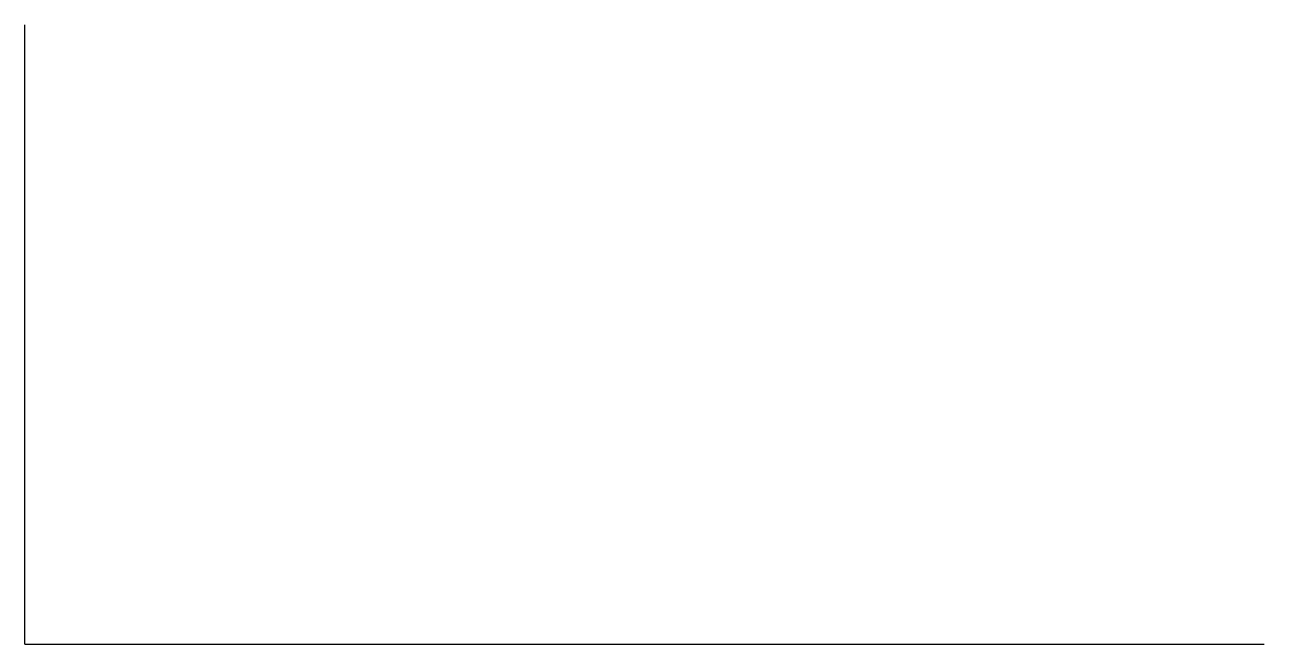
# Model space of a CAD drawing. Extents: x 0 to 100, y 0 to 50.
import ezdxf

# ---------------------------------------------------------------- set-up
doc = ezdxf.new("R2010")
doc.units = 0

msp = doc.modelspace()

# ---------------------------------------------------------------- linework, layer by layer
at = {"layer": 'BUILDING FOOTPRINT'}
msp.add_line((0, 0), (0, 50), dxfattribs=at)
at = {"layer": 'PROPERTY LINE'}
msp.add_line((0, 0), (100, 0), dxfattribs=at)

doc.saveas('drawing.dxf')
